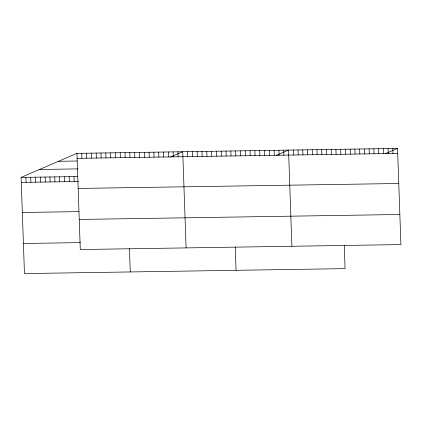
<?xml version="1.0" encoding="UTF-8"?>
<svg xmlns="http://www.w3.org/2000/svg" width="422" height="422" viewBox="0 0 422 422"><rect width="100%" height="100%" fill="white"/><g stroke="black" fill="none" stroke-linecap="round" stroke-linejoin="round"><path stroke-width="0.63" d="M344.252 245.298L345.064 268.635L24.46 273.577L21.1 177.414L76.936 153.365L397.54 148.423L400.9 244.586L80.291 249.534L76.936 153.365M170.451 157.026L182.737 151.735L186.091 247.899M276.252 155.391L288.537 150.1L291.892 246.269M385.26 153.708L397.54 148.423M77.11 158.35L397.714 153.408M58.51 161.304L77.147 161.014M39.526 169.48L77.996 168.884M21.1 177.414L77.606 176.544M21.274 182.399L78.381 181.518M78.16 188.444L398.769 183.496M22.324 212.488L78.83 211.617M79.241 219.445L399.85 214.497M23.405 243.489L80.518 242.608M392.803 148.491L392.977 153.481M388.061 148.565L388.235 153.55M383.324 148.639L383.498 153.624M378.587 148.713L378.761 153.698M373.845 148.787L374.019 153.772M369.108 148.86L369.282 153.845M364.365 148.934L364.539 153.919M359.628 149.003L359.802 153.993M354.886 149.077L355.06 154.062M350.149 149.151L350.323 154.135M345.407 149.224L345.581 154.209M340.67 149.298L340.844 154.283M335.928 149.372L336.102 154.357M331.191 149.446L331.365 154.431M326.449 149.515L326.623 154.505M321.712 149.588L321.886 154.573M316.969 149.662L317.144 154.647M312.233 149.736L312.407 154.721M307.496 149.81L307.67 154.795M302.753 149.884L302.927 154.869M298.016 149.958L298.19 154.943M293.274 150.032L293.448 155.016M283.726 150.174L283.901 155.164M278.916 150.253L279.09 155.238M274.11 150.327L274.284 155.312M269.299 150.401L269.473 155.386M264.488 150.475L264.663 155.46M259.683 150.548L259.857 155.533M254.872 150.622L255.046 155.607M250.061 150.696L250.235 155.681M245.256 150.77L245.43 155.755M240.445 150.844L240.619 155.829M235.634 150.918L235.808 155.903M235.244 246.981L236.062 270.317M230.823 150.992L230.998 155.976M226.018 151.065L226.192 156.05M221.207 151.139L221.381 156.124M216.396 151.213L216.57 156.198M211.591 151.287L211.765 156.277M206.78 151.361L206.954 156.351M201.969 151.44L202.143 156.425M197.164 151.514L197.338 156.499M192.353 151.588L192.527 156.573M187.542 151.662L187.716 156.646M177.926 151.809L178.1 156.794M173.115 151.883L173.289 156.868M168.309 151.957L168.483 156.942M163.499 152.031L163.673 157.016M158.688 152.105L158.862 157.089M153.882 152.178L154.056 157.163M149.072 152.252L149.246 157.237M144.261 152.326L144.435 157.311M139.455 152.4L139.629 157.39M134.644 152.474L134.818 157.464M129.834 152.553L130.008 157.538M129.443 248.611L130.261 271.947M125.028 152.627L125.202 157.612M120.217 152.701L120.391 157.686M115.406 152.775L115.581 157.759M110.596 152.848L110.77 157.833M105.79 152.922L105.964 157.907M100.979 152.996L101.153 157.981M96.169 153.07L96.343 158.055M91.363 153.144L91.537 158.129M86.552 153.218L86.726 158.203M81.741 153.292L81.915 158.276M73.998 176.596L74.172 181.581M69.192 176.67L69.366 181.66M64.381 176.744L64.555 181.734M59.571 176.823L59.745 181.808M54.765 176.897L54.939 181.882M49.954 176.971L50.128 181.956M45.143 177.045L45.318 182.03M40.338 177.119L40.512 182.104M35.527 177.193L35.701 182.177M30.716 177.266L30.89 182.251M25.911 177.34L26.085 182.325"/></g></svg>
